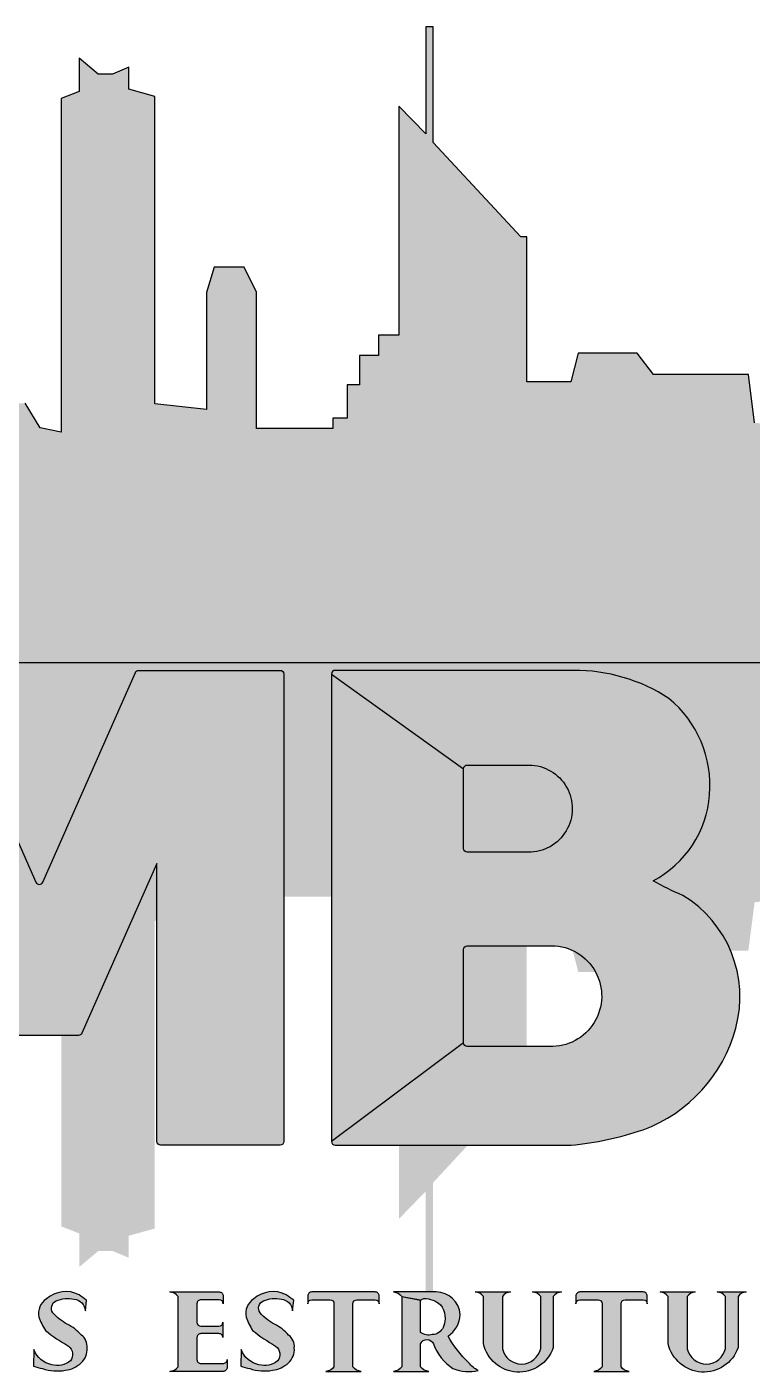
# Model space of a CAD drawing. Extents: x -3.5 to 84.5, y -1.5 to 60.9.
# Drawn here: x 70.185 to 71.644, y 7.247 to 9.951 of the extents above; entities that cross this region are included whole.
import ezdxf

# ---------------------------------------------------------------- set-up
doc = ezdxf.new("R2010")
doc.units = 0
doc.header["$MEASUREMENT"] = 0
doc.layers.get('0').update_dxf_attribs({"linetype": 'CONTINUOUS'})
doc.layers.add('H7', color=1, linetype='CONTINUOUS')
doc.layers.add('ver', color=20, linetype='CONTINUOUS')

msp = doc.modelspace()

# ---------------------------------------------------------------- hatches: boundary and pattern name
h = msp.add_hatch(color=256)
h.set_gradient(color1=(255, 255, 255), color2=(91, 91, 91), tint=1, name='CURVED')
h.paths.add_polyline_path([(70.05790706667806, 8.078753033687825), (69.97373460768215, 8.269067685329581), (69.97373460768215, 8.040509482971764), (70.03548775641814, 8.040509482971764)], flags=17)
edge = h.paths.add_edge_path()
edge.add_line((70.4466959826854, 8.154644029698737), (70.4466959826854, 8.269067685329809))
edge.add_line((70.4466959826854, 8.269067685329581), (70.29579803922654, 7.927886141088628))
edge.add_arc((70.28899830924131, 7.930893529056128), 0.007435099881939786, 270, 336.1411279704151, ccw=False)
edge.add_line((70.28899830924131, 7.923458429173614), (70.2541010076565, 7.923458429173614))
edge.add_line((70.25410100765605, 7.923458429173614), (70.25410100765605, 7.53961854386116))
edge.add_line((70.25410100765605, 7.539618543861614), (70.2904963854857, 7.525172688075507))
edge.add_line((70.29049638548615, 7.525172688075507), (70.29049638548615, 7.458069133708385))
edge.add_line((70.29049638548615, 7.458069133708612), (70.32881166462305, 7.490132077722727))
edge.add_line((70.3288116646235, 7.490132077722045), (70.35728621053651, 7.490132077722045))
edge.add_line((70.35728621053606, 7.490132077722045), (70.3900860415328, 7.476442257413645))
edge.add_line((70.3900860415328, 7.476442257413872), (70.3900860415328, 7.52075395056513))
edge.add_line((70.3900860415328, 7.520753950564902), (70.44226801676398, 7.535164279088256))
edge.add_line((70.44226801676307, 7.535164279088711), (70.44226801676307, 8.15349969948047))
edge.add_line((70.44226801676307, 8.15349969948047), (70.44669598268494, 8.154644029698737))
edge = h.paths.add_edge_path(flags=17)
edge.add_arc((71.23978951000292, 8.002494725828363), 0.1014001564731682, 28.79111662675934, 64.88071122991677)
edge.add_line((71.28283430846652, 8.094305057807013), (71.29406245471993, 8.051330846323616))
edge.add_line((71.29406245471903, 8.051330846323616), (71.32865471729876, 8.051330846323616))
edge = h.paths.add_edge_path()
edge.add_line((70.79770265391691, 8.20277316626757), (70.79770265391691, 8.649386009992348))
edge.add_line((70.79770265391691, 8.649386009992348), (71.06353497553293, 8.45902097355033))
edge.add_line((71.06353497553293, 8.459020973550558), (71.06353497553293, 8.299230389865578))
edge.add_arc((71.07097007541499, 8.299230389865578), 0.007435099881940207, 180, 270)
edge.add_line((71.07097007541499, 8.291795289983746), (71.19324665758806, 8.291795289983746))
edge.add_arc((71.19442795421303, 8.379478778725705), 0.08769144576129384, 269.2281418382186, 450.3257853274533)
edge.add_line((71.19392934100453, 8.467168806919197), (71.0709700754159, 8.467168806919197))
edge.add_arc((71.07097007541499, 8.459733707037365), 0.007435099881940207, 90, 180)
edge.add_line((71.06353497553293, 8.459733707037365), (70.79770265391691, 8.650098743479383))
edge.add_arc((70.80513775379988, 8.650098743479383), 0.007435099881940207, 90, 180, ccw=False)
edge.add_line((70.80513775379988, 8.657533843360987), (71.28457143452617, 8.657533843360987))
edge.add_arc((71.28747699698845, 8.313722664193754), 0.3438234564622648, 56.65671037308363, 90.4841974699915, ccw=False)
edge.add_arc((71.33348775893357, 8.426601486547632), 0.2254746008920237, -4.873497589609713, 50.6468058414215, ccw=False)
edge.add_arc((71.34593959853139, 8.422987804238481), 0.2127759682980724, 297.7002908840801, 355.8112263864524, ccw=False)
edge.add_arc((71.67600948671672, 8.62392325791975), 0.4527803385749835, 239.3003060874027, 247.7311382111136)
edge.add_arc((71.38126377121891, 8.001235085458937), 0.2380208373245867, 22.985379362345725, 58.83885732105989, ccw=False)
edge.add_line((71.60038683219311, 8.094181323414567), (71.63616679210956, 8.094181323414567))
edge.add_line((71.63616679210911, 8.094181323414567), (71.64877032428551, 8.191203540737341))
edge.add_line((71.64877032428551, 8.191203540737568), (71.70571966366644, 8.19863809944345))
edge.add_line((71.7057196636669, 8.198638099443677), (71.7057196636669, 8.12312038642326))
edge.add_line((71.7057196636669, 8.123120386423487), (71.75255686676694, 8.013199583083086))
edge.add_line((71.75255686676648, 8.013199583082859), (71.81768444092442, 8.124244175600005))
edge.add_line((71.81768444092533, 8.124244175600232), (71.81768444092533, 8.249647968037742))
edge.add_line((71.81768444092533, 8.249647968037287), (71.93165771633214, 8.249647968037287))
edge.add_line((71.93165771633169, 8.249647968037287), (71.93165771633169, 8.03033636899513))
edge.add_line((71.93165771633169, 8.030336368995357), (72.0573111428843, 8.021316549888432))
edge.add_line((72.0573111428843, 8.021316549888432), (72.0573111428843, 8.204128512179658))
edge.add_line((72.0573111428843, 8.204128512180112), (72.17873550082179, 8.204128512180112))
edge.add_line((72.17873550082179, 8.204128512180112), (72.17873550082179, 8.158975222516482))
edge.add_line((72.17873550082179, 8.158975222516254), (72.2160106353753, 8.158975222516254))
edge.add_line((72.21601063537575, 8.158975222516254), (72.21601063537575, 8.201500370605707))
edge.add_line((72.21601063537575, 8.20150037060548), (72.29244347953447, 8.20150037060548))
edge.add_line((72.29244347953447, 8.20150037060548), (72.30688230371236, 8.283493515721965))
edge.add_line((72.30688230371236, 8.283493515722192), (72.36691717155547, 8.283493515722192))
edge.add_line((72.36691717155456, 8.283493515722192), (72.37560149175253, 8.232923276475638))
edge.add_line((72.37560149175344, 8.232923276475638), (72.38881673291819, 8.232923276475638))
edge.add_line((72.38881673291728, 8.232923276475638), (72.3820203514678, 8.285380456777283))
edge.add_line((72.38202035146871, 8.285380456777737), (72.47859230918804, 8.343307740702492))
edge.add_line((72.47859230918759, 8.343307740702265), (72.50481839341039, 8.424859395258771))
edge.add_line((72.50481839341039, 8.424859395258771), (72.50481839341039, 8.55715607881475))
edge.add_arc((72.53258414469649, 8.615275088791257), 0.06441083965582263, 115.5479368449065, 244.4643475700548, ccw=False)
edge.add_line((72.5048059331297, 8.673388144357794), (68.82324343312978, 8.673388144357794))
edge.add_arc((68.7835431286616, 8.604711459776716), 0.07932591745437188, -13.735721130798993, 59.9688479829353, ccw=False)
edge.add_arc((68.728969595068, 8.636678853096917), 0.1410943101645076, 301.3760795084615, 338.8959344118896, ccw=False)
edge.add_line((68.80243080429038, 8.51621701224908), (68.85017917569569, 8.339882069559188))
edge.add_arc((68.83438265184616, 8.184675805335381), 0.1560080594711831, 38.356784728823584, 84.1885831267299, ccw=False)
edge.add_arc((68.9041659374888, 8.24944016470399), 0.06155306664482096, -63.662093375288975, 31.375701434723908, ccw=False)
edge.add_line((68.9314748298738, 8.194276731072385), (68.93095083795735, 8.151778077890775))
edge.add_line((68.9309508379569, 8.151778077891002), (69.00887619263351, 8.013557045371861))
edge.add_line((69.00887619263487, 8.013557045371634), (69.06814330917261, 8.01191156927134))
edge.add_arc((69.07432357736154, 7.938975363115922), 0.0731975811294393, -36.624065952300384, 94.84340274656921, ccw=False)
edge.add_line((69.13306953840485, 7.895308465535798), (69.21934773681816, 7.887069425084881))
edge.add_line((69.21934773681862, 7.887069425085336), (69.24627531006165, 7.960671457739089))
edge.add_line((69.24627531006165, 7.960671457739089), (69.3767610148215, 7.984718323614878))
edge.add_line((69.3767610148215, 7.984718323614651), (69.3767610148215, 8.20621509564912))
edge.add_line((69.3767610148215, 8.206215095649803), (69.4143626747313, 8.217938216472156))
edge.add_line((69.4143626747322, 8.217938216471474), (69.44193001322394, 8.186548046045253))
edge.add_line((69.44193001322257, 8.186548046045253), (69.48938775478102, 8.186548046045253))
edge.add_line((69.48938775478193, 8.186548046045253), (69.48938775478193, 7.949260199498575))
edge.add_line((69.48938775478193, 7.949260199498575), (69.51307037399094, 7.949260199498575))
edge.add_line((69.51307037399049, 7.949260199498575), (69.51307037399049, 7.891599068965569))
edge.add_line((69.51307037399049, 7.891599068965569), (69.54436903003572, 7.891599068965569))
edge.add_line((69.54436903003572, 7.891599068965569), (69.56337186506327, 7.856405565477552))
edge.add_line((69.56337186506373, 7.856405565477552), (69.58069792595909, 7.856405565477552))
edge.add_line((69.58069792595863, 7.856405565477552), (69.59802398685399, 7.888805936375))
edge.add_line((69.59802398685535, 7.888805936374773), (69.62038020510992, 7.888805936374773))
edge.add_line((69.62038020510947, 7.888805936374773), (69.62038020510947, 7.949260199498347))
edge.add_line((69.62038020510947, 7.949260199498575), (69.649443272337, 7.949260199498575))
edge.add_line((69.649443272337, 7.949260199498575), (69.649443272337, 8.161890757201398))
edge.add_line((69.649443272337, 8.161890757201625), (69.67726369479799, 8.148913069651734))
edge.add_line((69.67726369479753, 8.148913069651506), (69.67726369479753, 8.200122471177018))
edge.add_line((69.67726369479753, 8.200122471177018), (69.68779139380142, 8.200122471177018))
edge.add_line((69.68779139380187, 8.200122471177018), (69.68779139380187, 8.226809412283863))
edge.add_line((69.68779139380187, 8.226809412283863), (69.70965770024479, 8.226809412283863))
edge.add_line((69.70965770024434, 8.226809412283863), (69.70965770024434, 8.648532368911354))
edge.add_arc((69.7170928001264, 8.648532368911582), 0.007435099881940207, 90, 180, ccw=False)
edge.add_line((69.7170928001264, 8.65596746879364), (70.01575192817874, 8.65596746879364))
edge.add_line((70.0157519281792, 8.65596746879364), (70.203415565199, 8.231658376114773))
edge.add_arc((70.21021529518332, 8.234665764081818), 0.007435099881939786, 203.8588720295849, 336.141127970415)
edge.add_line((70.217015025169, 8.231658376114773), (70.4034131484804, 8.653106131446883))
edge.add_arc((70.41021287846563, 8.650098743479383), 0.007435099881939786, 90, 156.1411279704151, ccw=False)
edge.add_line((70.41021287846563, 8.657533843360987), (70.69448917588527, 8.657533843360987))
edge.add_arc((70.6944891758839, 8.650098743479383), 0.007435099881940207, 0, 90, ccw=False)
edge.add_line((70.70192427576642, 8.650098743479383), (70.70192427576642, 8.202773166267797))
edge.add_line((70.70192427576642, 8.20277316626757), (70.79770265391782, 8.20277316626757))
h.paths.add_polyline_path([(71.07208539725563, 7.702856352950128), (70.93343306390754, 7.702856352950128), (70.93343306390754, 7.554562766672824), (70.98749780716018, 7.610297268530665), (70.98749780716018, 7.395396688440904), (71.0022286639982, 7.395396688440904), (71.0022286639982, 7.627576710909032)])
edge = h.paths.add_edge_path()
edge.add_line((70.93343306390754, 7.811532459638464), (71.06353497553339, 7.908575182204139))
edge.add_arc((71.07097007541499, 7.908575182203911), 0.007435099881940207, 180, 270)
edge.add_line((71.07097007541499, 7.90114008232208), (71.19047824738384, 7.90114008232208))
edge.add_line((71.19047824738429, 7.90114008232208), (71.19047824738429, 8.103740784671935))
edge.add_line((71.19047824738429, 8.103740784671935), (71.07097007541545, 8.103740784671935))
edge.add_arc((71.07097007541499, 8.096305684789876), 0.007435099881940207, 90, 180)
edge.add_line((71.06353497553293, 8.096305684789876), (71.06353497553293, 7.909287915690491))
edge.add_line((71.06353497553293, 7.909287915690946), (70.93343306390754, 7.812245193125499))
edge.add_line((70.93343306390754, 7.812245193125044), (70.93343306390754, 7.811532459638237))
h = msp.add_hatch(color=256)
edge = h.paths.add_edge_path()
edge.add_line((70.30274235045628, 7.369790324660151), (70.30490712329576, 7.390872310799658))
edge.add_arc((69.95696131646145, 6.947033516327416), 0.5639673394551878, 51.90545741660608, 53.79986816067063)
edge.add_arc((70.26359682338604, 7.349348447719471), 0.05903891168633463, 63.38628239161844, 131.4851206111744)
edge.add_arc((70.2422693463397, 7.364907472530128), 0.03373530265542007, 121.8087769260339, 193.1985737774188)
edge.add_arc((70.31472822515016, 7.390966204406503), 0.1105828393868065, 197.7764633617886, 213.3353108128101)
edge.add_arc((70.46529274944766, 7.63867970230676), 0.3926676846567444, 231.7769635887446, 239.9221715820271)
edge.add_arc((70.25633527265246, 7.282016761839408), 0.02079664085062882, -38.712236674064286, 54.21108590948859, ccw=False)
edge.add_arc((70.24650526199139, 7.300943941664407), 0.041215907108279, 253.812535619783, 309.2141784595805, ccw=False)
edge.add_arc((70.24482201087864, 7.309071122834396), 0.04870659061163336, 200.8696015593304, 258.3842193008424, ccw=False)
edge.add_line((70.19931088378773, 7.291719774762122), (70.19841148130529, 7.258735356869146))
edge.add_arc((70.26429641448712, 7.457014946773292), 0.2089392739360612, 251.6192309193871, 256.8096045760934)
edge.add_arc((70.24597315495603, 7.339625592299811), 0.09090718661694704, 251.1614880014539, 280.3260857454392)
edge.add_arc((70.25501929155392, 7.307988410744038), 0.05825044063866278, 277.1487196684477, 312.4295212040115)
edge.add_arc((70.26957758162457, 7.292174008670933), 0.03675555759519882, 312.3112323815199, 364.540432953146)
edge.add_arc((70.27678031360324, 7.297613852045991), 0.02954601180213302, 355.0874483459741, 412.5658796804451)
edge.add_arc((70.22418403078419, 7.258137855653558), 0.09454732600309719, 41.7335603114482, 63.49005313488939)
edge.add_arc((70.32249767547621, 7.444097146463449), 0.115849024366226, 222.6376608948237, 241.0297257931955, ccw=False)
edge.add_arc((70.25070897327991, 7.374875852824452), 0.01631220399906934, 114.49888019734021, 214.5461645920719, ccw=False)
edge.add_arc((70.26773039996782, 7.332545714797234), 0.06192411819836283, 78.39844071813712, 112.58852344855899, ccw=False)
edge.add_arc((70.27726777259277, 7.367776516836813), 0.02559482696772588, 5.006828761117902, 83.45846445024068, ccw=False)
edge.add_arc((70.30218087144516, 7.369959122571096), 0.0005863031764130414, -16.73239892925318, 5.006828676569114, ccw=False)
h = msp.add_hatch(color=256)
edge = h.paths.add_edge_path()
edge.add_line((70.52724048836119, 7.38394921562908), (70.52724048836119, 7.346813354177037))
edge.add_arc((70.53529373788324, 7.346813354177151), 0.008053249522049555, 180.0000000008088, 270.0000000008088)
edge.add_line((70.53529373788335, 7.338760104655101), (70.57118115684027, 7.338760104655101))
edge.add_arc((70.57118115684038, 7.346813354177151), 0.008053249522049555, 269.9999999991912, 359.9999999991911)
edge.add_line((70.57923440636243, 7.346813354177037), (70.57923440636243, 7.315783681103902))
edge.add_arc((70.57118115684041, 7.315783681103817), 0.008053249522021133, 6.571810516343025e-10, 90.00000000101105)
edge.add_line((70.57118115684027, 7.323836930625838), (70.53529373788335, 7.323836930625838))
edge.add_arc((70.53529373788321, 7.315783681103817), 0.008053249522028239, 89.99999999898895, 179.9999999993428)
edge.add_line((70.52724048836119, 7.315783681103902), (70.52724048836119, 7.271695149838386))
edge.add_arc((70.53529373788321, 7.271695149838486), 0.008053249522021133, 180.0000000006572, 270.0000000010111)
edge.add_line((70.53529373788335, 7.263641900316451), (70.57972646834007, 7.263641900316451))
edge.add_arc((70.57972646833998, 7.271695149838258), 0.008053249521800865, 270.0000000006066, 360.0000000009605)
edge.add_line((70.58777971786178, 7.271695149838386), (70.58777971786178, 7.256053921489773))
edge.add_arc((70.57972646833997, 7.256053921489652), 0.00805324952180797, -89.9999999992923, 9.036966730491258e-10, ccw=False)
edge.add_line((70.57972646834007, 7.248000671967837), (70.47273324344853, 7.248000671968292))
edge.add_arc((70.47147557699886, 7.269487593885046), 0.02152369713490523, 273.3497984578861, 325.3443014946531)
edge.add_line((70.48918062515342, 7.257248279843814), (70.48918062515388, 7.39839608562297))
edge.add_arc((70.47147557699839, 7.386156771581618), 0.02152369713574113, 34.6556985042229, 86.65020154099327)
edge.add_line((70.47273324344853, 7.407643693499175), (70.57192876509946, 7.407643693499402))
edge.add_arc((70.57192876509947, 7.399590443977253), 0.008053249522153472, -6.95195012667682e-11, 90.00000000010112, ccw=False)
edge.add_line((70.57998201462162, 7.399590443977239), (70.57998201462162, 7.38394921562908))
edge.add_arc((70.57192876509957, 7.383949215628967), 0.008053249522049555, 8.0883821739321e-10, 90.00000000080884)
edge.add_line((70.57192876509946, 7.392002465151016), (70.53529373788335, 7.392002465151016))
edge.add_arc((70.53529373788324, 7.383949215628967), 0.008053249522049555, 89.99999999919116, 179.9999999991912)
h = msp.add_hatch(color=256)
edge = h.paths.add_edge_path()
edge.add_line((70.71952475679784, 7.369790324660151), (70.72168952963686, 7.390872310799658))
edge.add_arc((70.37374372280254, 6.947033516327416), 0.5639673394551878, 51.90545741660608, 53.79986816067063)
edge.add_arc((70.68037922972714, 7.349348447719471), 0.05903891168633463, 63.38628239161844, 131.4851206111744)
edge.add_arc((70.6590517526808, 7.364907472530128), 0.03373530265542007, 121.8087769260339, 193.1985737774188)
edge.add_arc((70.73151063149126, 7.390966204406503), 0.1105828393868065, 197.7764633617886, 213.3353108128101)
edge.add_arc((70.88207515578898, 7.638679702309958), 0.3926676846593942, 231.776963589007, 239.9221715822893)
edge.add_arc((70.67311767899402, 7.282016761839408), 0.02079664085062882, -38.712236674064286, 54.21108590948859, ccw=False)
edge.add_arc((70.66328766833294, 7.300943941664407), 0.041215907108279, 253.812535619783, 309.2141784595805, ccw=False)
edge.add_arc((70.66160441722019, 7.309071122834396), 0.04870659061163336, 200.8696015593304, 258.3842193008424, ccw=False)
edge.add_line((70.61609329012929, 7.291719774762122), (70.61519388764684, 7.258735356869146))
edge.add_arc((70.68107882082845, 7.457014946768275), 0.208939273931229, 251.6192309190124, 256.8096045757187)
edge.add_arc((70.66275556129713, 7.339625592299811), 0.09090718661694704, 251.1614880014539, 280.3260857454392)
edge.add_arc((70.67180169789502, 7.307988410744038), 0.05825044063866278, 277.1487196684477, 312.4295212040115)
edge.add_arc((70.6863599879659, 7.292174008671395), 0.03675555759538861, 312.3112323807713, 364.5404329523975)
edge.add_arc((70.6935627199448, 7.297613852045991), 0.02954601180213302, 355.0874483459741, 412.5658796804451)
edge.add_arc((70.64096643712551, 7.258137855652379), 0.09454732600405438, 41.73356031189149, 63.49005313533269)
edge.add_arc((70.73928008181754, 7.444097146462049), 0.1158490243651076, 222.637660894389, 241.0297257927607, ccw=False)
edge.add_arc((70.66749137962147, 7.374875852824452), 0.01631220399906934, 114.49888019734021, 214.5461645920719, ccw=False)
edge.add_arc((70.68451280630914, 7.332545714797973), 0.06192411819759321, 78.39844071820562, 112.5885234486274, ccw=False)
edge.add_arc((70.69405017893386, 7.367776516836813), 0.02559482696772588, 5.006828761117902, 83.45846445024068, ccw=False)
edge.add_arc((70.71896327778649, 7.369959122569909), 0.0005863031762898633, -16.73239881205552, 5.006828793765976, ccw=False)
h = msp.add_hatch(color=256)
edge = h.paths.add_edge_path()
edge.add_line((70.75810372862627, 7.392002465151016), (70.79473875584237, 7.392002465151016))
edge.add_arc((70.7947387558418, 7.383949215629649), 0.008053249521367434, -4.044181878271047e-09, 89.99999999595582, ccw=False)
edge.add_line((70.80279200536317, 7.38394921562908), (70.80279200536317, 7.257248279844042))
edge.add_arc((70.78508695720853, 7.269487593884811), 0.02152369713470591, 273.34979845931986, 325.344301495772, ccw=False)
edge.add_line((70.78634462365874, 7.248000671968292), (70.85729925027628, 7.248000671968292))
edge.add_arc((70.8585569167258, 7.269487593885636), 0.0215236971354875, 214.6556985061924, 266.65020154262146, ccw=False)
edge.add_line((70.84085186857094, 7.257248279843814), (70.84085186857139, 7.38394921562908))
edge.add_arc((70.84890511809321, 7.383949215629194), 0.008053249521822181, 90.00000000080883, 180.0000000008088, ccw=False)
edge.add_line((70.8489051180931, 7.392002465151016), (70.88554014530966, 7.392002465151016))
edge.add_arc((70.88554014530955, 7.383949215629194), 0.008053249521822181, -8.088250069704372e-10, 89.99999999919117, ccw=False)
edge.add_line((70.89359339483137, 7.38394921562908), (70.89359339483137, 7.399590443977239))
edge.add_arc((70.88554014530965, 7.399590443977679), 0.008053249521722705, 359.9999999968657, 449.9999999998989)
edge.add_line((70.88554014530966, 7.407643693499402), (70.75810372862536, 7.407643693499402))
edge.add_arc((70.75810372862514, 7.399590443977452), 0.008053249521950967, 89.99999999848343, 180.0000000015103)
edge.add_line((70.7500504791032, 7.399590443977239), (70.75005047910365, 7.38394921562908))
edge.add_arc((70.75810372862593, 7.383949215628739), 0.008053249522276928, 89.99999999757352, 179.9999999975735, ccw=False)
h = msp.add_hatch(color=256)
edge = h.paths.add_edge_path()
edge.add_line((71.00817913191342, 7.407643693499402), (70.92253006261437, 7.407643693499175))
edge.add_arc((70.921272396164, 7.386156771582087), 0.0215236971352864, 34.65569850354598, 86.65020154031652, ccw=False)
edge.add_line((70.93897744431926, 7.39839608562297), (70.97703730752703, 7.391125405856108))
edge.add_arc((70.99013560102647, 7.372982631609368), 0.02237689768412592, 107.0177635514176, 125.82764535185629, ccw=False)
edge.add_arc((70.98401121519197, 7.344878380310881), 0.04950317675191242, 48.669566149886805, 90.49146809964179, ccw=False)
edge.add_arc((70.98218058089614, 7.354613827293328), 0.04409767351895078, -24.361826704759608, 38.47627495160418, ccw=False)
edge.add_arc((70.99996241599743, 7.346312593605695), 0.02447597113525351, 271.1754016858623, 336.1698382985794, ccw=False)
edge.add_arc((70.99353948432181, 7.348427764886502), 0.02747309181184589, 233.0823244675262, 284.5997571478526, ccw=False)
edge.add_line((70.97703730752703, 7.326463044657565), (70.97703730752703, 7.391054511917581))
edge.add_line((70.97703730752703, 7.391054511917581), (70.93897744431926, 7.39813985467358))
edge.add_line((70.93897744431926, 7.39813985467358), (70.93897744431926, 7.257248279844269))
edge.add_arc((70.92127239616424, 7.269487593885273), 0.02152369713515537, 273.349798459059, 325.3443014958374, ccw=False)
edge.add_line((70.92253006261437, 7.248000671968292), (70.99348468923237, 7.24800067196761))
edge.add_arc((70.99474235568297, 7.269487593885387), 0.02152369713598153, 214.6556985030133, 266.6502015398185, ccw=False)
edge.add_line((70.97703730752703, 7.257248279844269), (70.97703730752703, 7.303473153211051))
edge.add_arc((70.98982894989288, 7.298506191680879), 0.01372212888943143, 19.54283954424352, 158.7789379518592, ccw=False)
edge.add_arc((71.09953503875788, 7.339687936308316), 0.1034612886279758, 200.712178612823, 236.2136212336612)
edge.add_arc((71.07342758801431, 7.332319646318695), 0.08466870373061584, 248.2117071131304, 283.3209701309197)
edge.add_arc((71.11161492675495, 7.291961896112269), 0.04599648701082953, 215.2901498066111, 246.03992797395648, ccw=False)
edge.add_arc((71.23030291450199, 7.43169455742872), 0.2281797658803391, 209.7042529028153, 226.7889004135741, ccw=False)
edge.add_arc((71.00098118695045, 7.364986982771875), 0.05584038702553135, 303.8768631546691, 357.1471711071399)
edge.add_arc((71.00829057036368, 7.359081274816909), 0.04856254654383576, 3.691298735123939, 90.13147907046823)
h = msp.add_hatch(color=256)
edge = h.paths.add_edge_path()
edge.add_arc((71.15918993585953, 7.386156771582073), 0.02152369713530059, 93.34979845968128, 145.3443014964229)
edge.add_line((71.14148488770427, 7.39839608562297), (71.14148488770472, 7.293497550131541))
edge.add_arc((71.17991551673687, 7.301980058736589), 0.03935563746201136, 192.446903468813, 348.5834064075038)
edge.add_line((71.21849245920377, 7.294189955403134), (71.21849245920468, 7.39839608562297))
edge.add_arc((71.20078741104942, 7.386156771582073), 0.02152369713529703, 34.65569850357715, 86.6502015403187)
edge.add_line((71.20204507749979, 7.407643693499175), (71.26028193203858, 7.407643693499175))
edge.add_arc((71.26153959848872, 7.386156771581604), 0.0215236971357528, 93.34979845900453, 145.344301495746)
edge.add_line((71.24383455033323, 7.39839608562297), (71.24383455033232, 7.295682086983923))
edge.add_arc((71.17478010446294, 7.319630001915272), 0.07308911768441692, 192.5055539860523, 340.8735777182354, ccw=False)
edge.add_line((71.10342502449605, 7.303803704597065), (71.1034250244965, 7.39839608562297))
edge.add_arc((71.08571997634101, 7.386156771581604), 0.02152369713574922, 34.65569850425401, 86.65020154099548)
edge.add_line((71.08697764279115, 7.407643693499175), (71.15793226940916, 7.407643693499175))
h = msp.add_hatch(color=256)
edge = h.paths.add_edge_path()
edge.add_line((71.29735877632258, 7.392002465151016), (71.33399380353869, 7.392002465151016))
edge.add_arc((71.33399380353812, 7.383949215629649), 0.008053249521367434, -4.044181878271047e-09, 89.99999999595582, ccw=False)
edge.add_line((71.34204705305949, 7.38394921562908), (71.34204705305949, 7.257248279844042))
edge.add_arc((71.32434200490462, 7.26948759388528), 0.0215236971351581, 273.3497984586431, 325.3443014950951, ccw=False)
edge.add_line((71.3255996713546, 7.248000671968292), (71.3965542979726, 7.248000671968292))
edge.add_arc((71.39781196442212, 7.269487593885636), 0.0215236971354875, 214.6556985061924, 266.65020154262146, ccw=False)
edge.add_line((71.38010691626725, 7.257248279843814), (71.3801069162677, 7.38394921562908))
edge.add_arc((71.38816016578953, 7.383949215629194), 0.008053249521822181, 90.00000000080883, 180.0000000008088, ccw=False)
edge.add_line((71.38816016578942, 7.392002465151016), (71.42479519300598, 7.392002465151016))
edge.add_arc((71.42479519300586, 7.383949215629194), 0.008053249521822181, -8.088250069704372e-10, 89.99999999919117, ccw=False)
edge.add_line((71.43284844252769, 7.38394921562908), (71.43284844252769, 7.399590443977239))
edge.add_arc((71.42479519300596, 7.399590443977679), 0.008053249521722705, 359.9999999968657, 449.9999999998989)
edge.add_line((71.42479519300598, 7.407643693499402), (71.29735877632167, 7.407643693499402))
edge.add_arc((71.29735877632146, 7.399590443977452), 0.008053249521950967, 89.99999999848343, 180.0000000015103)
edge.add_line((71.28930552679951, 7.399590443977239), (71.28930552679951, 7.38394921562908))
edge.add_arc((71.29735877632201, 7.383949215628512), 0.008053249522504302, 89.99999999595582, 179.9999999959558, ccw=False)
h = msp.add_hatch(color=256)
edge = h.paths.add_edge_path()
edge.add_arc((71.53077037889122, 7.386156771582073), 0.02152369713530059, 93.34979845968128, 145.3443014964229)
edge.add_line((71.51306533073596, 7.39839608562297), (71.51306533073641, 7.293497550131541))
edge.add_arc((71.55149595976879, 7.301980058736632), 0.03935563746224373, 192.4469034688098, 348.5834064075008)
edge.add_line((71.59007290223592, 7.294189955403134), (71.59007290223683, 7.39839608562297))
edge.add_arc((71.57236785408134, 7.386156771581604), 0.02152369713574922, 34.65569850425401, 86.65020154099548)
edge.add_line((71.57362552053148, 7.407643693499175), (71.63186237507027, 7.407643693499175))
edge.add_arc((71.63312004152064, 7.386156771582073), 0.02152369713530059, 93.34979845968128, 145.3443014964229)
edge.add_line((71.61541499336538, 7.39839608562297), (71.61541499336447, 7.295682086983923))
edge.add_arc((71.54636054749486, 7.319630001915336), 0.07308911768465298, 192.5055539860634, 340.8735777182458, ccw=False)
edge.add_line((71.47500546752774, 7.303803704597065), (71.47500546752819, 7.39839608562297))
edge.add_arc((71.45730041937293, 7.386156771582073), 0.02152369713529703, 34.65569850357715, 86.6502015403187)
edge.add_line((71.4585580858233, 7.407643693499175), (71.52951271244085, 7.407643693499175))
at = {"layer": 'H7'}
h = msp.add_hatch(color=256, dxfattribs=at)
edge = h.paths.add_edge_path()
edge.add_line((68.82324343312978, 8.673388144358931), (72.5048059331297, 8.673388144358931))
edge.add_arc((72.53258414469668, 8.731501199925482), 0.06441083965560965, 115.5356524296933, 244.4520631548349, ccw=False)
edge.add_line((72.50481839341039, 8.789620209901976), (72.50481839341039, 8.921916893457954))
edge.add_line((72.50481839341039, 8.921916893457954), (72.47859230918759, 9.003468548014233))
edge.add_line((72.47859230918759, 9.003468548014233), (72.38202035146871, 9.061395831938988))
edge.add_line((72.38202035146871, 9.061395831938988), (72.38881673291728, 9.11385301224086))
edge.add_line((72.38881673291728, 9.11385301224086), (72.37560149175344, 9.11385301224086))
edge.add_line((72.37560149175344, 9.11385301224086), (72.36691717155456, 9.063282772994306))
edge.add_line((72.36691717155456, 9.063282772994306), (72.30688230371236, 9.063282772994306))
edge.add_line((72.30688230371236, 9.063282772994306), (72.29244347953447, 9.145275918111018))
edge.add_line((72.29244347953447, 9.145275918111018), (72.21601063537575, 9.145275918111018))
edge.add_line((72.21601063537575, 9.145275918111018), (72.21601063537575, 9.187801066200471))
edge.add_line((72.21601063537575, 9.187801066200471), (72.17873550082179, 9.187801066200471))
edge.add_line((72.17873550082179, 9.187801066200471), (72.17873550082179, 9.142647776537068))
edge.add_line((72.17873550082179, 9.142647776537068), (72.0573111428843, 9.142647776537068))
edge.add_line((72.0573111428843, 9.142647776537068), (72.0573111428843, 9.325459738828293))
edge.add_line((72.0573111428843, 9.325459738828293), (71.93165771633169, 9.316439919721141))
edge.add_line((71.93165771633169, 9.316439919721141), (71.93165771633169, 9.097128320678983))
edge.add_line((71.93165771633169, 9.097128320678983), (71.81768444092533, 9.097128320678983))
edge.add_line((71.81768444092533, 9.097128320678983), (71.81768444092533, 9.222532113116266))
edge.add_line((71.81768444092533, 9.222532113116266), (71.75255686676648, 9.33357670563364))
edge.add_line((71.75255686676648, 9.33357670563364), (71.7057196636669, 9.223655902293466))
edge.add_line((71.7057196636669, 9.223655902293466), (71.7057196636669, 9.14813818927282))
edge.add_line((71.7057196636669, 9.14813818927282), (71.64877032428551, 9.155572747978702))
edge.add_line((71.64877032428551, 9.155572747978702), (71.63616679210911, 9.252594965301931))
edge.add_line((71.63616679210911, 9.252594965301931), (71.44551773833875, 9.252594965301931))
edge.add_line((71.44551773833875, 9.252594965301931), (71.4127080051325, 9.29544544239311))
edge.add_line((71.4127080051325, 9.29544544239311), (71.29406245471903, 9.29544544239311))
edge.add_line((71.29406245471903, 9.29544544239311), (71.27899038424805, 9.237759130749417))
edge.add_line((71.27899038424805, 9.237759130749417), (71.19047824738429, 9.237759130749417))
edge.add_line((71.19047824738429, 9.237759130749417), (71.19047824738429, 9.528941999018024))
edge.add_line((71.19047824738429, 9.528941999018024), (71.17878068485281, 9.528941999018024))
edge.add_line((71.17878068485281, 9.528941999018024), (71.0022286639982, 9.719199577807238))
edge.add_line((71.0022286639982, 9.719199577807238), (71.0022286639982, 9.951379600275594))
edge.add_line((71.0022286639982, 9.951379600275594), (70.98749780716018, 9.951379600275594))
edge.add_line((70.98749780716018, 9.951379600275594), (70.98749780716018, 9.736479020186287))
edge.add_line((70.98749780716018, 9.736479020186287), (70.93343306390754, 9.792213522043674))
edge.add_line((70.93343306390754, 9.792213522043674), (70.93343306390754, 9.331481582482773))
edge.add_line((70.93343306390754, 9.331481582482773), (70.89199891887067, 9.331481582482773))
edge.add_line((70.89199891887067, 9.331481582482773), (70.89199891887067, 9.290976944818475))
edge.add_line((70.89199891887067, 9.290976944818475), (70.8543687075907, 9.290976944818475))
edge.add_line((70.8543687075907, 9.290976944818475), (70.8543687075907, 9.231377306695002))
edge.add_line((70.8543687075907, 9.231377306695002), (70.82947488312941, 9.231377306695002))
edge.add_line((70.82947488312941, 9.231377306695002), (70.82947488312941, 9.164834032040424))
edge.add_line((70.82947488312941, 9.164834032040424), (70.80052857945513, 9.164834032040424))
edge.add_line((70.80052857945513, 9.164834032040424), (70.80052857945513, 9.144003122448702))
edge.add_line((70.80052857945513, 9.144003122448702), (70.6471132359956, 9.144003122448702))
edge.add_line((70.6471132359956, 9.144003122448702), (70.6471132359956, 9.417698530468122))
edge.add_line((70.6471132359956, 9.417698530468122), (70.6222029078521, 9.468129288258204))
edge.add_line((70.6222029078521, 9.468129288258204), (70.5617889504246, 9.468129288258204))
edge.add_line((70.5617889504246, 9.468129288258204), (70.54615798274828, 9.417209195797703))
edge.add_line((70.54615798274828, 9.417209195797703), (70.54615798274828, 9.182282461568683))
edge.add_line((70.54615798274828, 9.182282461568683), (70.44226801676307, 9.193276589236483))
edge.add_line((70.44226801676307, 9.193276589236483), (70.44226801676307, 9.811612009627787))
edge.add_line((70.44226801676307, 9.811612009627787), (70.3900860415328, 9.826022338151596))
edge.add_line((70.3900860415328, 9.826022338151596), (70.3900860415328, 9.870334031302853))
edge.add_line((70.3900860415328, 9.870334031302853), (70.35728621053606, 9.856644210994226))
edge.add_line((70.35728621053606, 9.856644210994226), (70.3288116646235, 9.856644210994226))
edge.add_line((70.3288116646235, 9.856644210994226), (70.29049638548615, 9.88870715500834))
edge.add_line((70.29049638548615, 9.88870715500834), (70.29049638548615, 9.821603600641446))
edge.add_line((70.29049638548615, 9.821603600641446), (70.25410100765605, 9.807157744855338))
edge.add_line((70.25410100765605, 9.807157744855338), (70.25410100765605, 9.136669233443989))
edge.add_line((70.25410100765605, 9.136669233443989), (70.21153468207278, 9.145412498265749))
edge.add_line((70.21153468207278, 9.145412498265749), (70.18149451432912, 9.194564876755656))
edge.add_line((70.18149451432912, 9.194564876755656), (70.13587792357878, 9.194564876755656))
edge.add_line((70.13587792357878, 9.194564876755656), (70.12413142763027, 9.159606159753729))
edge.add_line((70.12413142763027, 9.159606159753729), (70.06348534590909, 9.159606159753729))
edge.add_line((70.06348534590909, 9.159606159753729), (70.06348534590909, 9.258507654316098))
edge.add_line((70.06348534590909, 9.258507654316098), (70.03548775641814, 9.306266805744961))
edge.add_line((70.03548775641814, 9.306266805744961), (69.92760169922796, 9.306266805744961))
edge.add_line((69.92760169922796, 9.306266805744961), (69.90208486075691, 9.254904456342636))
edge.add_line((69.90208486075691, 9.254904456342636), (69.88679172345921, 9.15877397878753))
edge.add_line((69.88679172345921, 9.15877397878753), (69.82760696029702, 9.15877397878753))
edge.add_line((69.82760696029702, 9.15877397878753), (69.79323020244685, 9.119966876432635))
edge.add_line((69.79323020244685, 9.119966876432635), (69.68779139380187, 9.119966876432635))
edge.add_line((69.68779139380187, 9.119966876432635), (69.68779139380187, 9.132273049450212))
edge.add_line((69.68779139380187, 9.132273049450212), (69.68779139380187, 9.14665381753948))
edge.add_line((69.68779139380187, 9.14665381753948), (69.67726369479753, 9.14665381753948))
edge.add_line((69.67726369479753, 9.14665381753948), (69.67726369479753, 9.19786321906522))
edge.add_line((69.67726369479753, 9.19786321906522), (69.649443272337, 9.184885531515327))
edge.add_line((69.649443272337, 9.184885531515327), (69.649443272337, 9.39751608921815))
edge.add_line((69.649443272337, 9.39751608921815), (69.62038020510947, 9.39751608921815))
edge.add_line((69.62038020510947, 9.39751608921815), (69.62038020510947, 9.457970352341952))
edge.add_line((69.62038020510947, 9.457970352341952), (69.59802398685535, 9.457970352341952))
edge.add_line((69.59802398685535, 9.457970352341952), (69.58069792595863, 9.490370723238946))
edge.add_line((69.58069792595863, 9.490370723238946), (69.56337186506373, 9.490370723238946))
edge.add_line((69.56337186506373, 9.490370723238946), (69.54436903003572, 9.45517721975093))
edge.add_line((69.54436903003572, 9.45517721975093), (69.51307037399049, 9.45517721975093))
edge.add_line((69.51307037399049, 9.45517721975093), (69.51307037399049, 9.39751608921815))
edge.add_line((69.51307037399049, 9.39751608921815), (69.48938775478193, 9.39751608921815))
edge.add_line((69.48938775478193, 9.39751608921815), (69.48938775478193, 9.160228242671245))
edge.add_line((69.48938775478193, 9.160228242671245), (69.44193001322257, 9.160228242671245))
edge.add_line((69.44193001322257, 9.160228242671245), (69.4143626747322, 9.128838072245024))
edge.add_line((69.4143626747322, 9.128838072245024), (69.3767610148215, 9.14056119306715))
edge.add_line((69.3767610148215, 9.14056119306715), (69.3767610148215, 9.36205796510162))
edge.add_line((69.3767610148215, 9.36205796510162), (69.24627531006165, 9.386104830977409))
edge.add_line((69.24627531006165, 9.386104830977409), (69.21934773681862, 9.459706863631162))
edge.add_line((69.21934773681862, 9.459706863631162), (69.13306953840485, 9.451467823180472))
edge.add_arc((69.07432357736153, 9.407800925600235), 0.07319758112934951, -94.84340274641039, 36.62406595245932, ccw=False)
edge.add_line((69.06814330917216, 9.334864719445157), (69.00887619263487, 9.333219243344864))
edge.add_line((69.00887619263487, 9.333219243344864), (68.9309508379569, 9.194998210825723))
edge.add_line((68.9309508379569, 9.194998210825723), (68.9314748298738, 9.152499557644113))
edge.add_arc((68.90416593748823, 9.09733612401238), 0.06155306664472586, -31.375701434667405, 63.66209337534178, ccw=False)
edge.add_arc((68.83438265184635, 9.162100483380364), 0.1560080594706969, 275.8114168734488, 321.64321527135417, ccw=False)
edge.add_line((68.85017917569614, 9.00689421915731), (68.80243080429038, 8.830559276467191))
edge.add_arc((68.7289695950686, 8.710097435619367), 0.1410943101644191, 21.104065588339324, 58.62392049176668, ccw=False)
edge.add_arc((68.78354312866176, 8.742064828940535), 0.0793259174543447, -59.96884798328409, 13.735721130447587, ccw=False)
at = {"layer": 'ver'}
h = msp.add_hatch(color=256, dxfattribs=at)
edge = h.paths.add_edge_path()
edge.add_line((70.0157519281792, 8.655967468793868), (70.203415565199, 8.231658376115))
edge.add_arc((70.210215295184, 8.234665764082301), 0.007435099881966683, 203.8588720295904, 336.1411279704096)
edge.add_line((70.217015025169, 8.231658376115), (70.40341314847994, 8.653106131447338))
edge.add_arc((70.4102128784652, 8.650098743479468), 0.007435099882434853, 89.99999999671468, 156.1411279671257, ccw=False)
edge.add_line((70.41021287846563, 8.657533843361897), (70.6944891758839, 8.657533843361897))
edge.add_arc((70.69448917588402, 8.650098743479496), 0.007435099882400209, 8.761276149016339e-10, 90.00000000087613, ccw=False)
edge.add_line((70.70192427576642, 8.65009874347961), (70.70192427576642, 7.71029145283287))
edge.add_arc((70.69448917588424, 7.710291452833211), 0.007435099882172835, 269.99999999737173, 359.99999999737173, ccw=False)
edge.add_line((70.6944891758839, 7.702856352951038), (70.454131082567, 7.702856352951038))
edge.add_arc((70.45413108256712, 7.710291452832756), 0.007435099881718088, 179.9999999991239, 269.99999999912393, ccw=False)
edge.add_line((70.4466959826854, 7.71029145283287), (70.4466959826854, 8.269067685330263))
edge.add_line((70.4466959826854, 8.269067685330263), (70.29579803922609, 7.927886141089083))
edge.add_arc((70.28899830924111, 7.930893529056149), 0.007435099881846565, 270.0000000015331, 336.141127971961, ccw=False)
edge.add_line((70.28899830924131, 7.923458429174296), (70.13143228112578, 7.923458429174296))
edge.add_arc((70.13143228112575, 7.930893529056497), 0.007435099882199481, 203.858872029784, 270.000000000219, ccw=False)
edge.add_line((70.12463255114055, 7.927886141089083), (69.97373460768215, 8.269067685330263))
edge.add_line((69.97373460768215, 8.269067685330263), (69.97373460768215, 7.71029145283287))
edge.add_arc((69.96629950779997, 7.710291452833211), 0.007435099882172835, 269.99999999737173, 359.99999999737173, ccw=False)
edge.add_line((69.96629950779963, 7.702856352951038), (69.7170928001264, 7.702856352951038))
edge.add_arc((69.71709280012628, 7.710291452832983), 0.007435099881945462, 180.0000000008761, 270.00000000087607, ccw=False)
edge.add_line((69.70965770024434, 7.71029145283287), (69.70965770024434, 8.648532368912036))
edge.add_arc((69.71709280012628, 8.648532368911923), 0.007435099881945462, 89.99999999912387, 179.9999999991239, ccw=False)
edge.add_line((69.7170928001264, 8.655967468793868), (70.0157519281792, 8.655967468793868))
edge = h.paths.add_edge_path()
edge.add_arc((71.07097007541476, 8.29923038986626), 0.007435099881831775, 180.0000000017522, 270.00000000175214, ccw=False)
edge.add_line((71.06353497553293, 8.299230389866032), (71.06353497553293, 8.45902097355124))
edge.add_line((71.06353497553293, 8.45902097355124), (70.79770265391691, 8.64938600999303))
edge.add_line((70.79770265391691, 8.64938600999303), (70.79770265391691, 7.711004186319677))
edge.add_line((70.79770265391691, 7.711004186319677), (71.06353497553293, 7.909287915691174))
edge.add_line((71.06353497553293, 7.909287915691174), (71.06353497553293, 8.096305684790103))
edge.add_arc((71.07097007541499, 8.096305684790103), 0.007435099882059149, 90, 180, ccw=False)
edge.add_line((71.07097007541499, 8.103740784672162), (71.23420137065243, 8.103740784672162))
edge.add_arc((71.2397895100036, 8.002494725828718), 0.1014001564729491, -88.28326944358082, 93.15915774342642, ccw=False)
edge.add_line((71.24282726781477, 7.901140082322762), (71.07097007541499, 7.901140082322762))
edge.add_arc((71.07097007541488, 7.908575182204707), 0.007435099881945462, 180.0000000008761, 270.00000000087607, ccw=False)
edge.add_line((71.06353497553293, 7.908575182204594), (70.79770265391691, 7.71029145283287))
edge.add_arc((70.80513775379931, 7.710291452833438), 0.007435099882400209, 180.0000000043804, 270.0000000043804)
edge.add_line((70.80513775379988, 7.702856352951038), (71.27952922947809, 7.702856352951038))
edge.add_arc((71.21996564492778, 8.337020990325506), 0.6369557346478417, 275.3657348184359, 288.7159492846396)
edge.add_arc((71.3207717825537, 8.015429316867753), 0.3001223684845772, 290.1890913575061, 345.1201697175981)
edge.add_arc((71.38126377121849, 8.001235085459108), 0.2380208373246934, 344.6831080823092, 418.8388573208596)
edge.add_arc((71.67600948672009, 8.623923257916715), 0.4527803385730954, 239.3003060867874, 247.7311382106499, ccw=False)
edge.add_arc((71.34593959853211, 8.422987804239533), 0.2127759682979845, 297.700290883885, 355.8112263927907)
edge.add_arc((71.33348775893417, 8.426601486548009), 0.2254746008918653, 355.1265024166168, 410.6468058421359)
edge.add_arc((71.28747699698758, 8.313722664193392), 0.3438234564634347, 56.65671037351643, 90.4841974700172)
edge.add_line((71.28457143452526, 8.657533843361897), (70.80513775379988, 8.657533843361897))
edge.add_arc((70.80513775379954, 8.650098743479269), 0.007435099882627583, 89.99999999737175, 179.9999999973717)
edge.add_line((70.79770265391691, 8.65009874347961), (71.06353497553293, 8.459733707037593))
edge.add_arc((71.0709700754151, 8.459733707037707), 0.007435099882172835, 90.00000000087613, 180.0000000008761, ccw=False)
edge.add_line((71.07097007541499, 8.46716880691988), (71.19492656742106, 8.46716880691988))
edge.add_arc((71.19442795421284, 8.37947877872648), 0.08769144576120862, -90.77185816194122, 89.67421467243781, ccw=False)
edge.add_line((71.19324665758897, 8.291795289984428), (71.07097007541499, 8.291795289984428))

# ---------------------------------------------------------------- linework, layer by layer
for points in [[(71.64877032428551, 9.155572747978702), (71.63616679210911, 9.252594965301931), (71.44551773833875, 9.252594965301931), (71.4127080051325, 9.29544544239311), (71.29406245471903, 9.29544544239311), (71.27899038424805, 9.237759130749417), (71.19047824738429, 9.237759130749417), (71.19047824738429, 9.528941999018024), (71.17878068485281, 9.528941999018024), (71.0022286639982, 9.719199577807238), (71.0022286639982, 9.951379600275594), (70.98749780716018, 9.951379600275594), (70.98749780716018, 9.736479020186287), (70.93343306390754, 9.792213522043674), (70.93343306390754, 9.331481582482773), (70.89199891887067, 9.331481582482773), (70.89199891887067, 9.290976944818475), (70.8543687075907, 9.290976944818475), (70.8543687075907, 9.231377306695002), (70.82947488312941, 9.231377306695002), (70.82947488312941, 9.164834032040424), (70.80052857945513, 9.164834032040424), (70.80052857945513, 9.144003122448702), (70.6471132359956, 9.144003122448702), (70.6471132359956, 9.417698530468122), (70.6222029078521, 9.468129288258204), (70.5617889504246, 9.468129288258204), (70.54615798274828, 9.417209195797703), (70.54615798274828, 9.182282461568683), (70.44226801676307, 9.193276589236483), (70.44226801676307, 9.811612009627787), (70.3900860415328, 9.826022338151596), (70.3900860415328, 9.870334031302853), (70.35728621053606, 9.856644210994226), (70.3288116646235, 9.856644210994226), (70.29049638548615, 9.88870715500834), (70.29049638548615, 9.821603600641446), (70.25410100765605, 9.807157744855338), (70.25410100765605, 9.136669233443989), (70.21153468207278, 9.145412498265749), (70.18149451432912, 9.194564876755656)], [(70.93343306390754, 7.811532459638691), (70.93343306390754, 7.812245193125726)]]:
    msp.add_lwpolyline(points)
msp.add_lwpolyline([(68.82324343312978, 8.673388144358931), (72.5048059331297, 8.673388144358931, -0.6304432032189471)], format="xyb")
for points in [[(70.30274235045628, 7.369790324660151), (70.30490712329576, 7.390872310799658, 0.008266114480362807), (70.29004467069255, 7.402132010179365, 0.3062023174626656), (70.22448794123868, 7.393576136222144, 0.3219786310648445), (70.2094251756452, 7.357204804379215, 0.06799276650570034), (70.22233970800418, 7.330196752653045, 0.03555514564524183), (70.26849716350436, 7.29888651825663, -0.4292376381715276), (70.27256282613, 7.269010348851815, -0.2465566743632692), (70.23501505024198, 7.261362051452942, -0.2563592880002394), (70.19931088378773, 7.291719774762122), (70.19841148130529, 7.258735356869146, 0.02265115014740607), (70.21661904955901, 7.253588082602299, 0.127945951142398), (70.2622682810533, 7.250190781157379, 0.1551692114257021), (70.29431986086313, 7.264993305364804, 0.2319218150799284), (70.30621778990955, 7.295083673766293, 0.2561910250823609), (70.29473982187612, 7.321074944859582, 0.09521680593711683), (70.26638552964543, 7.342744181352053, -0.08042324216446885), (70.23727310748738, 7.365625690138721, -0.466558861592544), (70.24394470261443, 7.389719458911621, -0.1502990240110441), (70.28018362373898, 7.393204709450536, -0.35633787380087), (70.30276493746662, 7.370010291870948, -0.09514078976423775)], [(70.52724048836119, 7.38394921562908), (70.52724048836119, 7.346813354177037, 0.414213562373095), (70.53529373788335, 7.338760104655101), (70.57118115684027, 7.338760104655101, 0.414213562373095), (70.57923440636243, 7.346813354177037), (70.57923440636243, 7.315783681103902, 0.4142135623746766), (70.57118115684027, 7.323836930625838), (70.53529373788335, 7.323836930625838, 0.4142135623746766), (70.52724048836119, 7.315783681103902), (70.52724048836119, 7.271695149838386, 0.4142135623746766), (70.53529373788335, 7.263641900316451), (70.57972646834007, 7.263641900316451, 0.4142135623746766), (70.58777971786178, 7.271695149838386), (70.58777971786178, 7.256053921489773, -0.4142135623740919), (70.57972646834007, 7.248000671967837), (70.47273324344853, 7.248000671968292, 0.2308429278338215), (70.48918062515342, 7.257248279843814), (70.48918062515388, 7.39839608562297, 0.2308429278338194), (70.47273324344853, 7.407643693499175), (70.57192876509946, 7.407643693499402, -0.4142135623738227), (70.57998201462162, 7.399590443977239), (70.57998201462162, 7.38394921562908, 0.414213562373095), (70.57192876509946, 7.392002465151016), (70.53529373788335, 7.392002465151016, 0.414213562373095)], [(70.71952475679784, 7.369790324660151), (70.72168952963686, 7.390872310799658, 0.008266114480362807), (70.70682707703365, 7.402132010179365, 0.3062023174626656), (70.64127034757978, 7.393576136222144, 0.3219786310648445), (70.62620758198629, 7.357204804379215, 0.06799276650570034), (70.63912211434528, 7.330196752653045, 0.03555514564524183), (70.68527956984592, 7.29888651825663, -0.4292376381715276), (70.68934523247155, 7.269010348851815, -0.2465566743632692), (70.65179745658354, 7.261362051452942, -0.2563592880002394), (70.61609329012929, 7.291719774762122), (70.61519388764684, 7.258735356869146, 0.02265115014740607), (70.63340145590011, 7.253588082602299, 0.127945951142398), (70.6790506873944, 7.250190781157379, 0.1551692114257021), (70.71110226720423, 7.264993305364804, 0.2319218150799284), (70.7230001962511, 7.295083673766293, 0.2561910250823609), (70.71152222821767, 7.321074944859582, 0.09521680593711683), (70.68316793598653, 7.342744181352053, -0.08042324216446885), (70.65405551382894, 7.365625690138721, -0.466558861592544), (70.66072710895598, 7.389719458911621, -0.1502990240110441), (70.69696603008008, 7.393204709450536, -0.35633787380087), (70.71954734380772, 7.370010291870948, -0.09514078976423775)], [(70.75810372862627, 7.392002465151016), (70.79473875584237, 7.392002465151016, -0.414213562373095), (70.80279200536317, 7.38394921562908), (70.80279200536317, 7.257248279844042, -0.2308429278323638), (70.78634462365874, 7.248000671968292), (70.85729925027628, 7.248000671968292, -0.230842927832263), (70.84085186857094, 7.257248279843814), (70.84085186857139, 7.38394921562908, -0.414213562373095), (70.8489051180931, 7.392002465151016), (70.88554014530966, 7.392002465151016, -0.414213562373095), (70.89359339483137, 7.38394921562908), (70.89359339483137, 7.399590443977239, 0.4142135623886002), (70.88554014530966, 7.407643693499402), (70.75810372862536, 7.407643693499402, 0.4142135623885453), (70.7500504791032, 7.399590443977239), (70.75005047910365, 7.38394921562908, -0.414213562373095)], [(71.00817913191342, 7.407643693499402), (70.92253006261437, 7.407643693499175, -0.2308429278338194), (70.93897744431926, 7.39839608562297), (70.97703730752703, 7.391125405856108, -0.08225837484403582), (70.98358659519265, 7.394379735912388, -0.1845353673800663), (71.01670314403229, 7.382050981742985, -0.2812667167393965), (71.0223517397689, 7.336423643000579, -0.2914470826029983), (71.00046449625727, 7.321841772646302, -0.2286514397146725), (70.97703730752703, 7.326463044657565), (70.97703730752703, 7.391054511917581), (70.93897744431926, 7.39813985467358), (70.93897744431926, 7.257248279844269, -0.2308429278338106), (70.92253006261437, 7.248000671968292), (70.99348468923237, 7.24800067196761, -0.2308429278339464), (70.97703730752703, 7.257248279844269), (70.97703730752703, 7.303473153211051, -0.6952517248741932), (71.00276056948535, 7.30309640256646, 0.1561552674605314), (71.04200041837969, 7.253699531842948, 0.1544028008450052), (71.09293575716394, 7.249928987091742, -0.134982171296168), (71.07407089575956, 7.265388929511708, -0.07468423106021474), (71.0321071710977, 7.318626202644417, 0.2367139255428499), (71.05675236938889, 7.362207768390043, 0.3961308256170448)], [(71.15793226940916, 7.407643693499175, 0.2308429278336417), (71.14148488770427, 7.39839608562297), (71.14148488770472, 7.293497550131541, 0.8107706846395148), (71.21849245920377, 7.294189955403134), (71.21849245920468, 7.39839608562297, 0.2308429278336417), (71.20204507749979, 7.407643693499175), (71.26028193203858, 7.407643693499175, 0.2308429278336417), (71.24383455033323, 7.39839608562297), (71.24383455033232, 7.295682086983923, -0.756074756036587), (71.10342502449605, 7.303803704597065), (71.1034250244965, 7.39839608562297, 0.2308429278336417), (71.08697764279115, 7.407643693499175)], [(71.29735877632258, 7.392002465151016), (71.33399380353869, 7.392002465151016, -0.414213562373095), (71.34204705305949, 7.38394921562908), (71.34204705305949, 7.257248279844042, -0.2308429278323638), (71.3255996713546, 7.248000671968292), (71.3965542979726, 7.248000671968292, -0.230842927832263), (71.38010691626725, 7.257248279843814), (71.3801069162677, 7.38394921562908, -0.414213562373095), (71.38816016578942, 7.392002465151016), (71.42479519300598, 7.392002465151016, -0.414213562373095), (71.43284844252769, 7.38394921562908), (71.43284844252769, 7.399590443977239, 0.4142135623886002), (71.42479519300598, 7.407643693499402), (71.29735877632167, 7.407643693499402, 0.4142135623885453), (71.28930552679951, 7.399590443977239), (71.28930552679951, 7.38394921562908, -0.414213562373095)], [(71.52951271244085, 7.407643693499175, 0.2308429278336417), (71.51306533073596, 7.39839608562297), (71.51306533073641, 7.293497550131541, 0.8107706846395148), (71.59007290223592, 7.294189955403134), (71.59007290223683, 7.39839608562297, 0.2308429278336417), (71.57362552053148, 7.407643693499175), (71.63186237507027, 7.407643693499175, 0.2308429278336417), (71.61541499336538, 7.39839608562297), (71.61541499336447, 7.295682086983923, -0.756074756036587), (71.47500546752774, 7.303803704597065), (71.47500546752819, 7.39839608562297, 0.2308429278336417), (71.4585580858233, 7.407643693499175)]]:
    msp.add_lwpolyline(points, format="xyb", close=True)
for points in [[(70.0157519281792, 8.655967468793868), (70.203415565199, 8.231658376115, 0.6511599614151545), (70.217015025169, 8.231658376115), (70.40341314847994, 8.653106131447338, -0.296883434829419), (70.41021287846563, 8.657533843361897), (70.6944891758839, 8.657533843361897, -0.414213562373094), (70.70192427576642, 8.65009874347961), (70.70192427576642, 7.71029145283287, -0.4142135623730961), (70.6944891758839, 7.702856352951038), (70.454131082567, 7.702856352951038, -0.4142135623731), (70.4466959826854, 7.71029145283287), (70.4466959826854, 8.269067685330263), (70.29579803922609, 7.927886141089083, -0.296883434829421), (70.28899830924131, 7.923458429174296), (70.13143228112578, 7.923458429174296, -0.2968834348294149), (70.12463255114055, 7.927886141089083), (69.97373460768215, 8.269067685330263), (69.97373460768215, 7.71029145283287, -0.4142135623730916), (69.96629950779963, 7.702856352951038), (69.7170928001264, 7.702856352951038, -0.4142135623730961), (69.70965770024434, 7.71029145283287), (69.70965770024434, 8.648532368912036, -0.414213562373094), (69.7170928001264, 8.655967468793868)], [(71.07097007541499, 8.291795289984428, -0.414213562373095), (71.06353497553293, 8.299230389866032), (71.06353497553293, 8.45902097355124), (70.79770265391691, 8.64938600999303), (70.79770265391691, 7.711004186319677), (71.06353497553293, 7.909287915691174), (71.06353497553293, 8.096305684790103, -0.414213562373095), (71.07097007541499, 8.103740784672162), (71.23420137065243, 8.103740784672162, -1.012667445137587), (71.24282726781477, 7.901140082322762), (71.07097007541499, 7.901140082322762, -0.414213562373095), (71.06353497553293, 7.908575182204594), (70.79770265391691, 7.71029145283287, 0.414213562373095), (70.80513775379988, 7.702856352951038), (71.27952922947809, 7.702856352951038, 0.05831727549343689), (71.42434986773507, 7.733746842555, 0.2443797325346483), (71.61083000881301, 7.938360117805495, 0.3353511579349334), (71.50442689000458, 8.204913177485786, -0.03680304745854649), (71.44484777135169, 8.23459782033742, 0.2591340710972854), (71.55814720140636, 8.407446055061563, 0.2471059734068917), (71.47646098758416, 8.600950135916854, 0.1486815455552665), (71.28457143452526, 8.657533843361897), (70.80513775379988, 8.657533843361897, 0.414213562373095), (70.79770265391691, 8.65009874347961), (71.06353497553293, 8.459733707037593, -0.414213562373095), (71.07097007541499, 8.46716880691988), (71.19492656742106, 8.46716880691988, -1.003900316176104), (71.19324665758897, 8.291795289984428)]]:
    msp.add_lwpolyline(points, format="xyb", close=True, dxfattribs=at)

doc.saveas('drawing.dxf')
